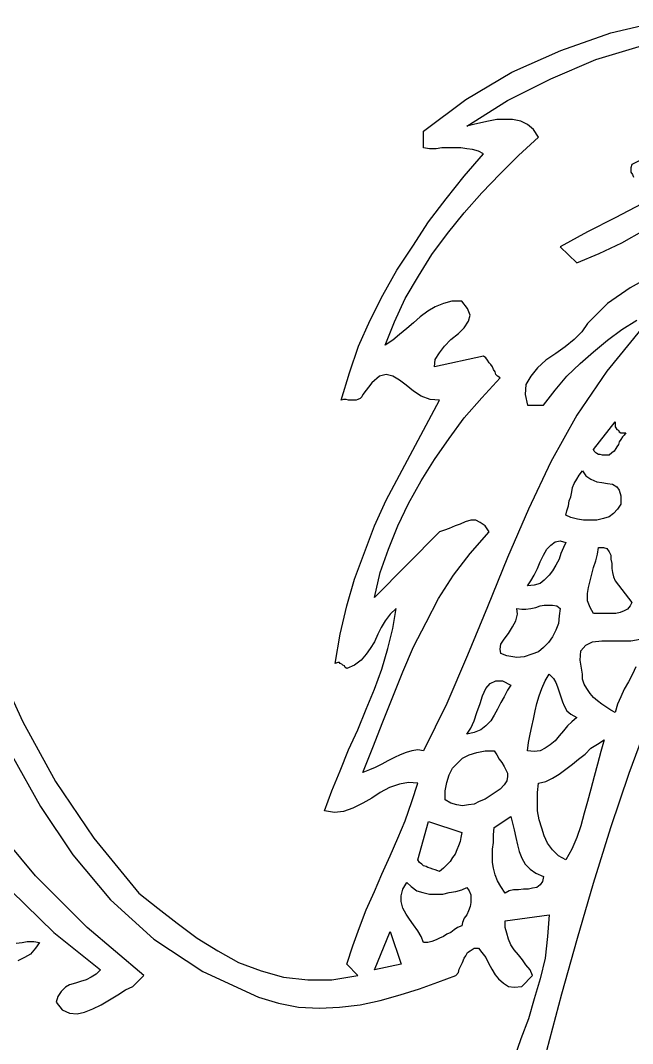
# Model space of a CAD drawing. Extents: x 0.03 to 6.97, y 0.03 to 8.18.
# Drawn here: x 2.2 to 2.935, y 6.497 to 7.725 of the extents above; entities that cross this region are included whole.
import ezdxf

# ---------------------------------------------------------------- set-up
doc = ezdxf.new("R2010")
doc.units = 0
doc.layers.add('1', color=7, linetype='Continuous')

msp = doc.modelspace()

# ---------------------------------------------------------------- linework, layer by layer
for points in [[(2.169, 6.956), (2.203, 6.883), (2.242, 6.811), (2.288, 6.743), (2.342, 6.677), (2.365, 6.659), (2.388, 6.641), (2.412, 6.623), (2.437, 6.608), (2.462, 6.594), (2.489, 6.584), (2.516, 6.576), (2.545, 6.573), (2.574, 6.573), (2.605, 6.578), (2.592, 6.592), (2.599, 6.614), (2.607, 6.636), (2.615, 6.657), (2.625, 6.679), (2.634, 6.7), (2.644, 6.722), (2.653, 6.743), (2.662, 6.764), (2.67, 6.787), (2.677, 6.809), (2.666, 6.81), (2.655, 6.808), (2.643, 6.804), (2.632, 6.798), (2.622, 6.791), (2.611, 6.785), (2.599, 6.779), (2.588, 6.775), (2.577, 6.774), (2.565, 6.776), (2.574, 6.8), (2.584, 6.824), (2.594, 6.849), (2.605, 6.873), (2.615, 6.898), (2.625, 6.922), (2.634, 6.946), (2.641, 6.971), (2.647, 6.995), (2.651, 7.019), (2.644, 7.012), (2.638, 7.004), (2.633, 6.996), (2.629, 6.988), (2.625, 6.979), (2.62, 6.971), (2.615, 6.964), (2.609, 6.957), (2.601, 6.951), (2.592, 6.947), (2.59, 6.948), (2.589, 6.95), (2.587, 6.951), (2.586, 6.952), (2.584, 6.953), (2.583, 6.954), (2.581, 6.954), (2.578, 6.953), (2.584, 6.988), (2.592, 7.022), (2.601, 7.054), (2.613, 7.086), (2.625, 7.118), (2.639, 7.149), (2.655, 7.179), (2.671, 7.209), (2.687, 7.239), (2.703, 7.269), (2.692, 7.27), (2.681, 7.274), (2.672, 7.28), (2.663, 7.287), (2.655, 7.293), (2.647, 7.298), (2.639, 7.3), (2.631, 7.298), (2.622, 7.29), (2.611, 7.276), (2.61, 7.273), (2.608, 7.271), (2.605, 7.27), (2.603, 7.269), (2.6, 7.269), (2.597, 7.269), (2.594, 7.269), (2.591, 7.27), (2.588, 7.27), (2.585, 7.269), (2.595, 7.302), (2.606, 7.334), (2.62, 7.365), (2.635, 7.395), (2.652, 7.425), (2.671, 7.454), (2.69, 7.483), (2.711, 7.511), (2.733, 7.538), (2.756, 7.565), (2.75, 7.568), (2.743, 7.57), (2.736, 7.571), (2.729, 7.572), (2.722, 7.572), (2.714, 7.572), (2.706, 7.572), (2.699, 7.571), (2.691, 7.571), (2.684, 7.572), (2.684, 7.592), (2.735, 7.63), (2.79, 7.663), (2.849, 7.689), (2.909, 7.71), (2.972, 7.725)], [(2.195, 6.617), (2.202, 6.618), (2.208, 6.619), (2.216, 6.619), (2.223, 6.618)], [(2.223, 6.618), (2.218, 6.611), (2.212, 6.604), (2.205, 6.6), (2.197, 6.596)]]:
    msp.add_lwpolyline(points)
at = {"layer": '1'}
for points in [[(2.945, 7.354), (2.904, 7.304), (2.868, 7.251), (2.837, 7.195), (2.81, 7.138), (2.785, 7.08), (2.761, 7.021), (2.737, 6.963), (2.712, 6.905), (2.684, 6.848), (2.677, 6.849), (2.67, 6.848), (2.663, 6.846), (2.656, 6.843), (2.649, 6.84), (2.641, 6.836), (2.634, 6.832), (2.626, 6.828), (2.619, 6.825), (2.611, 6.822), (2.623, 6.852), (2.635, 6.883), (2.647, 6.913), (2.659, 6.943), (2.672, 6.973), (2.687, 7.002), (2.702, 7.031), (2.72, 7.059), (2.74, 7.085), (2.763, 7.111), (2.758, 7.118), (2.752, 7.122), (2.747, 7.125), (2.741, 7.125), (2.734, 7.123), (2.728, 7.12), (2.722, 7.118), (2.715, 7.115), (2.709, 7.113), (2.703, 7.111), (2.625, 7.032), (2.632, 7.062), (2.642, 7.09), (2.653, 7.118), (2.666, 7.145), (2.681, 7.172), (2.697, 7.198), (2.715, 7.223), (2.733, 7.248), (2.754, 7.272), (2.776, 7.296), (2.773, 7.298), (2.771, 7.3), (2.77, 7.303), (2.768, 7.306), (2.767, 7.309), (2.765, 7.312), (2.763, 7.314), (2.761, 7.317), (2.759, 7.32), (2.756, 7.322), (2.697, 7.309), (2.698, 7.318), (2.703, 7.326), (2.709, 7.334), (2.717, 7.342), (2.726, 7.349), (2.733, 7.356), (2.738, 7.364), (2.74, 7.371), (2.737, 7.379), (2.73, 7.388), (2.718, 7.388), (2.708, 7.385), (2.698, 7.381), (2.689, 7.376), (2.68, 7.369), (2.672, 7.362), (2.664, 7.355), (2.655, 7.348), (2.647, 7.341), (2.638, 7.335), (2.649, 7.363), (2.662, 7.391), (2.678, 7.418), (2.694, 7.444), (2.713, 7.469), (2.733, 7.494), (2.754, 7.518), (2.776, 7.541), (2.798, 7.563), (2.822, 7.585), (2.816, 7.594), (2.809, 7.6), (2.801, 7.604), (2.791, 7.606), (2.782, 7.606), (2.772, 7.606), (2.762, 7.604), (2.753, 7.602), (2.744, 7.6), (2.736, 7.598), (2.785, 7.629), (2.837, 7.655), (2.891, 7.678), (2.947, 7.695)], [(2.96, 7.565), (2.934, 7.552), (2.933, 7.548), (2.933, 7.546), (2.933, 7.543), (2.935, 7.54), (2.936, 7.537)], [(2.946, 7.505), (2.914, 7.488), (2.881, 7.471), (2.848, 7.453), (2.868, 7.434), (2.895, 7.445), (2.922, 7.458), (2.949, 7.473)], [(2.961, 7.42), (2.932, 7.404), (2.905, 7.385), (2.881, 7.361), (2.874, 7.351), (2.865, 7.342), (2.854, 7.333), (2.843, 7.325), (2.831, 7.317), (2.821, 7.308), (2.813, 7.298), (2.807, 7.288), (2.806, 7.276), (2.809, 7.263), (2.828, 7.263), (2.842, 7.281), (2.856, 7.298), (2.872, 7.313), (2.888, 7.327), (2.905, 7.341), (2.922, 7.354), (2.94, 7.365)], [(2.921, 7.23), (2.927, 7.23), (2.925, 7.227), (2.923, 7.225), (2.921, 7.222), (2.919, 7.219), (2.918, 7.216), (2.916, 7.213), (2.915, 7.211), (2.913, 7.208), (2.91, 7.206), (2.907, 7.203), (2.905, 7.203), (2.902, 7.203), (2.899, 7.203), (2.896, 7.204), (2.894, 7.204), (2.892, 7.205), (2.891, 7.206), (2.889, 7.208), (2.888, 7.21), (2.914, 7.243), (2.914, 7.241), (2.914, 7.239), (2.914, 7.237), (2.915, 7.236), (2.916, 7.234), (2.918, 7.233), (2.919, 7.231), (2.921, 7.23)], [(2.921, 7.144), (2.917, 7.138), (2.912, 7.133), (2.907, 7.129), (2.9, 7.127), (2.892, 7.125), (2.884, 7.125), (2.876, 7.125), (2.869, 7.126), (2.861, 7.128), (2.855, 7.131), (2.856, 7.136), (2.858, 7.142), (2.859, 7.148), (2.861, 7.153), (2.862, 7.159), (2.863, 7.164), (2.865, 7.169), (2.868, 7.174), (2.871, 7.179), (2.875, 7.184), (2.879, 7.178), (2.885, 7.174), (2.892, 7.171), (2.898, 7.17), (2.905, 7.169), (2.911, 7.168), (2.916, 7.165), (2.919, 7.161), (2.921, 7.154), (2.921, 7.144)], [(2.855, 7.098), (2.852, 7.092), (2.849, 7.085), (2.847, 7.078), (2.843, 7.071), (2.839, 7.064), (2.835, 7.059), (2.829, 7.053), (2.824, 7.049), (2.817, 7.047), (2.809, 7.046), (2.813, 7.052), (2.817, 7.059), (2.821, 7.067), (2.824, 7.075), (2.828, 7.083), (2.832, 7.09), (2.837, 7.095), (2.842, 7.099), (2.848, 7.1), (2.855, 7.098)], [(2.914, 7.052), (2.934, 7.026), (2.932, 7.022), (2.929, 7.018), (2.925, 7.016), (2.92, 7.014), (2.915, 7.013), (2.91, 7.013), (2.904, 7.013), (2.899, 7.013), (2.893, 7.013), (2.888, 7.013), (2.884, 7.02), (2.881, 7.028), (2.881, 7.037), (2.882, 7.044), (2.884, 7.052), (2.886, 7.06), (2.888, 7.068), (2.891, 7.076), (2.893, 7.084), (2.894, 7.092), (2.9, 7.092), (2.904, 7.091), (2.907, 7.087), (2.909, 7.083), (2.909, 7.078), (2.91, 7.073), (2.91, 7.067), (2.911, 7.062), (2.912, 7.057), (2.914, 7.052)], [(2.848, 7.019), (2.847, 7.01), (2.846, 7.001), (2.843, 6.993), (2.839, 6.985), (2.834, 6.978), (2.828, 6.972), (2.822, 6.967), (2.814, 6.964), (2.805, 6.961), (2.796, 6.96), (2.784, 6.962), (2.777, 6.965), (2.776, 6.97), (2.777, 6.976), (2.781, 6.982), (2.786, 6.989), (2.791, 6.997), (2.795, 7.004), (2.797, 7.012), (2.796, 7.019), (2.802, 7.018), (2.807, 7.018), (2.813, 7.019), (2.819, 7.02), (2.824, 7.022), (2.829, 7.023), (2.834, 7.023), (2.839, 7.023), (2.844, 7.022), (2.848, 7.019)], [(2.939, 6.949), (2.935, 6.94), (2.93, 6.931), (2.925, 6.922), (2.921, 6.913), (2.917, 6.904), (2.914, 6.894), (2.909, 6.897), (2.904, 6.9), (2.898, 6.904), (2.893, 6.908), (2.888, 6.912), (2.884, 6.917), (2.88, 6.923), (2.877, 6.928), (2.875, 6.934), (2.875, 6.94), (2.872, 6.957), (2.873, 6.968), (2.879, 6.975), (2.887, 6.979), (2.898, 6.98), (2.909, 6.98), (2.921, 6.98), (2.933, 6.98), (2.944, 6.982)], [(2.789, 6.927), (2.785, 6.921), (2.781, 6.913), (2.777, 6.906), (2.773, 6.898), (2.769, 6.891), (2.765, 6.884), (2.759, 6.878), (2.753, 6.873), (2.745, 6.87), (2.736, 6.868), (2.741, 6.875), (2.745, 6.884), (2.748, 6.894), (2.752, 6.905), (2.755, 6.914), (2.759, 6.923), (2.764, 6.929), (2.771, 6.932), (2.779, 6.932), (2.789, 6.927)], [(2.868, 6.888), (2.862, 6.883), (2.857, 6.878), (2.852, 6.872), (2.847, 6.866), (2.842, 6.86), (2.836, 6.855), (2.83, 6.851), (2.824, 6.848), (2.817, 6.847), (2.809, 6.848), (2.81, 6.858), (2.812, 6.868), (2.814, 6.877), (2.816, 6.886), (2.818, 6.896), (2.82, 6.905), (2.823, 6.914), (2.826, 6.923), (2.83, 6.932), (2.835, 6.94), (2.84, 6.935), (2.843, 6.93), (2.845, 6.925), (2.847, 6.919), (2.849, 6.913), (2.851, 6.907), (2.853, 6.902), (2.856, 6.896), (2.861, 6.892), (2.868, 6.888)], [(2.832, 6.488), (2.85, 6.556), (2.869, 6.623), (2.888, 6.689), (2.909, 6.756), (2.931, 6.821), (2.955, 6.886)], [(2.901, 6.861), (2.897, 6.847), (2.893, 6.832), (2.889, 6.817), (2.885, 6.802), (2.881, 6.787), (2.877, 6.773), (2.873, 6.758), (2.868, 6.744), (2.862, 6.73), (2.855, 6.717), (2.846, 6.722), (2.839, 6.729), (2.833, 6.737), (2.829, 6.746), (2.826, 6.755), (2.823, 6.765), (2.821, 6.776), (2.821, 6.787), (2.821, 6.798), (2.822, 6.809), (2.831, 6.811), (2.839, 6.815), (2.847, 6.82), (2.855, 6.826), (2.863, 6.832), (2.87, 6.838), (2.878, 6.844), (2.885, 6.851), (2.893, 6.856), (2.901, 6.861)], [(2.776, 6.802), (2.77, 6.798), (2.764, 6.794), (2.758, 6.79), (2.751, 6.787), (2.745, 6.784), (2.738, 6.783), (2.731, 6.782), (2.724, 6.783), (2.717, 6.785), (2.71, 6.789), (2.71, 6.8), (2.712, 6.81), (2.715, 6.819), (2.719, 6.827), (2.725, 6.833), (2.731, 6.839), (2.739, 6.843), (2.748, 6.846), (2.758, 6.848), (2.769, 6.848), (2.772, 6.843), (2.775, 6.838), (2.778, 6.834), (2.781, 6.829), (2.783, 6.825), (2.785, 6.821), (2.785, 6.817), (2.784, 6.812), (2.781, 6.807), (2.776, 6.802)], [(2.19, 6.842), (2.224, 6.781), (2.263, 6.723), (2.308, 6.669), (2.36, 6.622), (2.419, 6.583), (2.486, 6.552), (2.51, 6.545), (2.534, 6.54), (2.559, 6.539), (2.583, 6.54), (2.608, 6.543), (2.632, 6.548), (2.656, 6.555), (2.679, 6.562), (2.701, 6.57), (2.723, 6.578), (2.726, 6.582), (2.727, 6.586), (2.729, 6.59), (2.731, 6.594), (2.733, 6.599), (2.735, 6.602), (2.737, 6.606), (2.74, 6.608), (2.745, 6.611), (2.75, 6.611), (2.754, 6.606), (2.759, 6.6), (2.762, 6.593), (2.766, 6.586), (2.77, 6.579), (2.774, 6.574), (2.78, 6.569), (2.786, 6.565), (2.793, 6.564), (2.802, 6.565), (2.815, 6.578), (2.812, 6.585), (2.807, 6.591), (2.803, 6.597), (2.798, 6.603), (2.793, 6.609), (2.789, 6.615), (2.786, 6.622), (2.784, 6.629), (2.782, 6.636), (2.782, 6.644), (2.835, 6.651), (2.833, 6.625), (2.83, 6.599), (2.824, 6.574), (2.817, 6.55), (2.81, 6.526), (2.801, 6.502), (2.793, 6.479)], [(2.189, 6.68), (2.24, 6.63), (2.296, 6.585), (2.291, 6.58), (2.285, 6.576), (2.279, 6.573), (2.272, 6.571), (2.266, 6.569), (2.259, 6.567), (2.254, 6.564), (2.249, 6.559), (2.245, 6.553), (2.243, 6.546), (2.25, 6.537), (2.259, 6.533), (2.268, 6.532), (2.277, 6.534), (2.287, 6.538), (2.297, 6.543), (2.307, 6.549), (2.317, 6.555), (2.326, 6.561), (2.335, 6.565), (2.348, 6.578), (2.28, 6.636), (2.218, 6.698), (2.163, 6.764)], [(2.73, 6.75), (2.729, 6.744), (2.728, 6.739), (2.726, 6.734), (2.724, 6.729), (2.722, 6.724), (2.719, 6.72), (2.716, 6.715), (2.712, 6.711), (2.708, 6.707), (2.703, 6.703), (2.701, 6.704), (2.698, 6.705), (2.695, 6.706), (2.692, 6.707), (2.689, 6.708), (2.687, 6.709), (2.684, 6.71), (2.682, 6.712), (2.679, 6.714), (2.677, 6.717), (2.69, 6.763), (2.73, 6.75)], [(2.828, 6.697), (2.827, 6.691), (2.824, 6.687), (2.82, 6.684), (2.815, 6.683), (2.81, 6.682), (2.804, 6.682), (2.798, 6.681), (2.792, 6.681), (2.787, 6.68), (2.782, 6.677), (2.777, 6.685), (2.773, 6.692), (2.77, 6.699), (2.768, 6.707), (2.767, 6.714), (2.767, 6.722), (2.767, 6.73), (2.768, 6.738), (2.768, 6.747), (2.769, 6.756), (2.789, 6.769), (2.791, 6.761), (2.793, 6.753), (2.795, 6.744), (2.797, 6.735), (2.799, 6.727), (2.802, 6.719), (2.806, 6.712), (2.812, 6.706), (2.819, 6.701), (2.828, 6.697)], [(2.736, 6.684), (2.739, 6.68), (2.741, 6.675), (2.741, 6.671), (2.741, 6.666), (2.74, 6.661), (2.738, 6.656), (2.736, 6.651), (2.733, 6.647), (2.731, 6.642), (2.73, 6.638), (2.725, 6.636), (2.721, 6.633), (2.717, 6.63), (2.712, 6.628), (2.708, 6.625), (2.703, 6.623), (2.699, 6.621), (2.694, 6.619), (2.689, 6.618), (2.684, 6.618), (2.681, 6.625), (2.677, 6.632), (2.672, 6.639), (2.667, 6.646), (2.663, 6.652), (2.659, 6.659), (2.657, 6.667), (2.657, 6.674), (2.659, 6.682), (2.664, 6.69), (2.669, 6.685), (2.676, 6.68), (2.683, 6.678), (2.691, 6.676), (2.699, 6.676), (2.707, 6.676), (2.715, 6.678), (2.723, 6.679), (2.73, 6.681), (2.736, 6.684)], [(2.625, 6.585), (2.644, 6.631), (2.657, 6.592), (2.625, 6.585)]]:
    msp.add_lwpolyline(points, dxfattribs=at)

doc.saveas('drawing.dxf')
